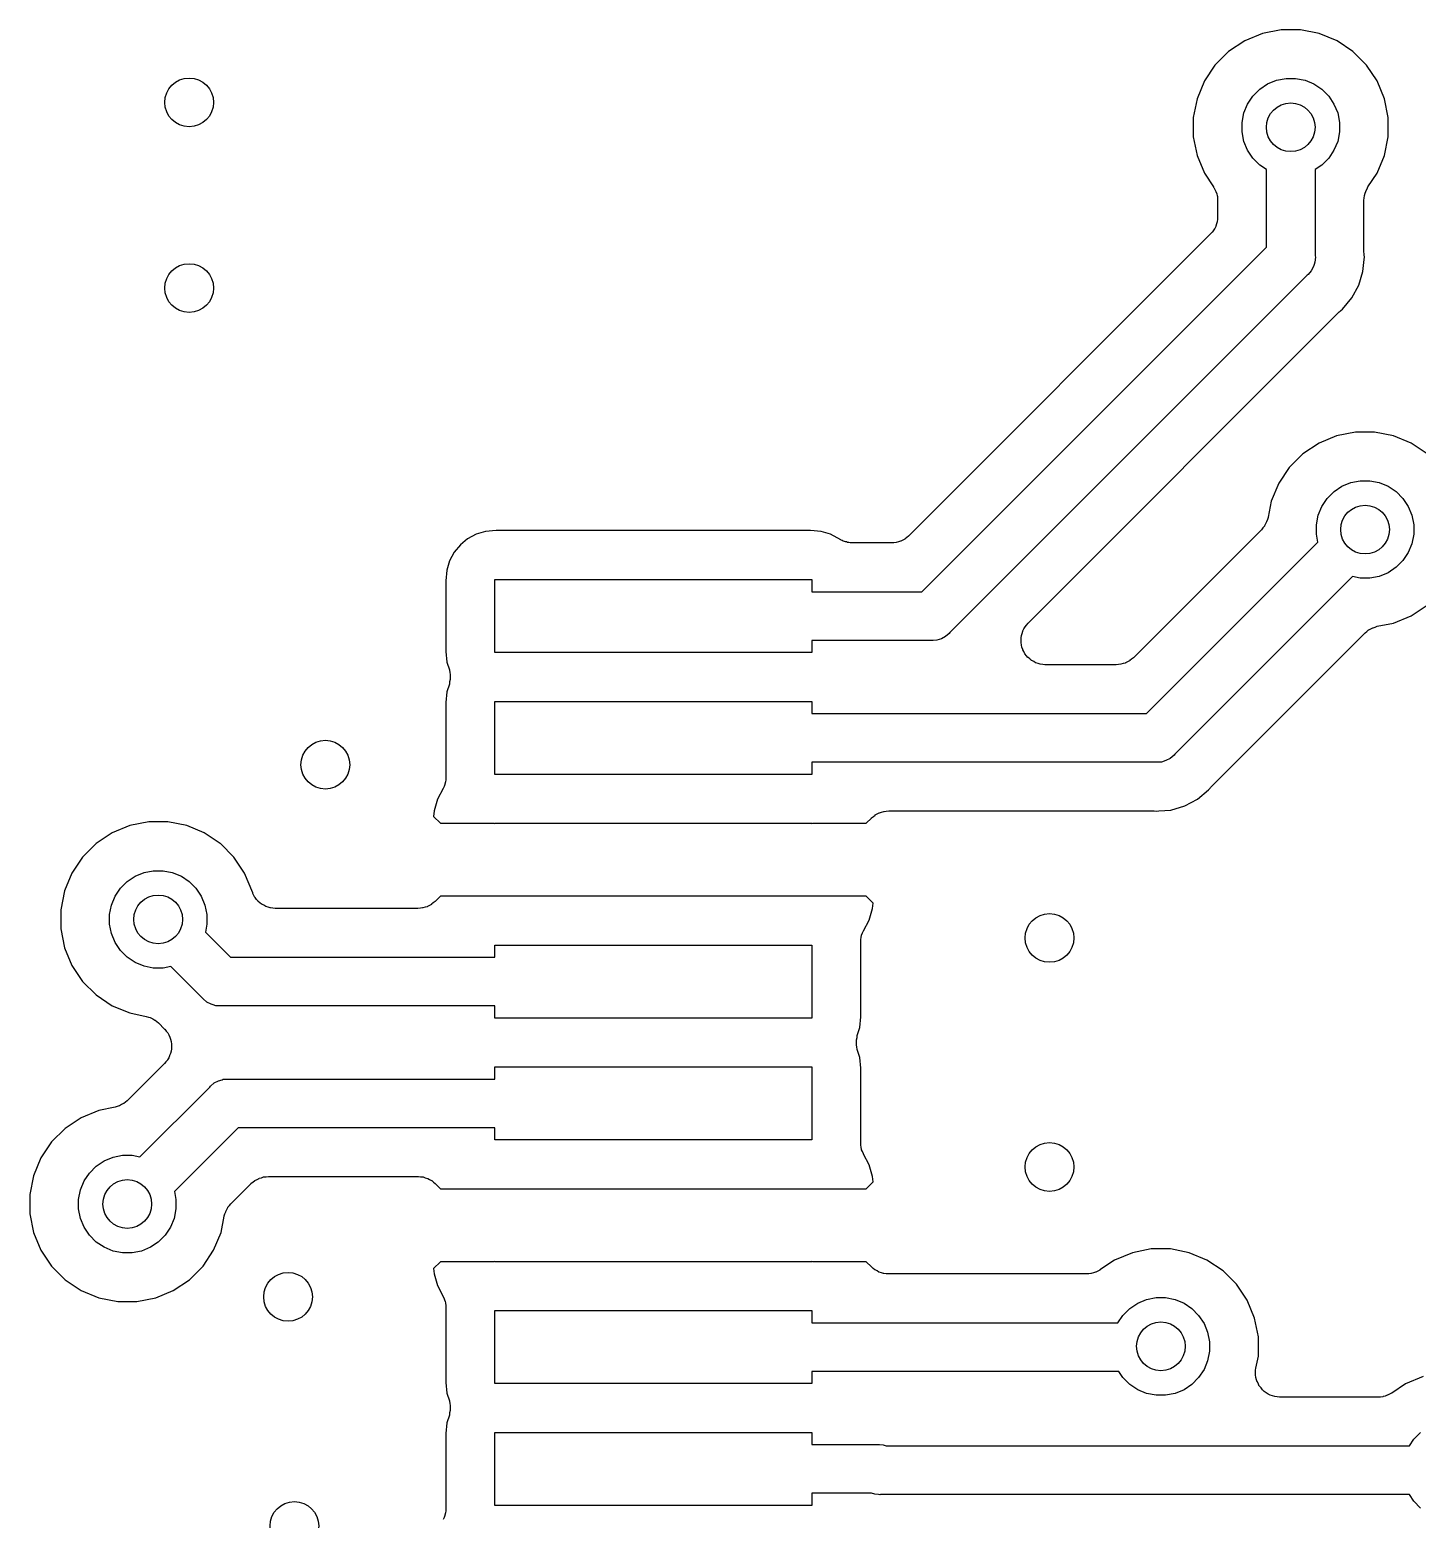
# Model space of a CAD drawing. Extents: x 49 to 143, y -158 to -38.
# Drawn here: x 131.43 to 137.12, y -123.04 to -116.92 of the extents above; entities that cross this region are included whole.
import ezdxf

# ---------------------------------------------------------------- set-up
doc = ezdxf.new("R2010")
doc.units = 0
doc.layers.add('BLACK', color=7, linetype='CONTINUOUS')

msp = doc.modelspace()

# ---------------------------------------------------------------- linework, layer by layer
at = {"layer": 'BLACK', "linetype": 'CONTINUOUS'}
for p, q in [((136.562, -116.923), (136.485, -116.938)), ((136.641, -116.923), (136.562, -116.923)), ((136.718, -116.938), (136.641, -116.923)), ((136.412, -116.968), (136.346, -117.012)), ((136.485, -116.938), (136.412, -116.968)), ((136.791, -116.968), (136.718, -116.938)), ((136.856, -117.012), (136.791, -116.968)), ((136.346, -117.012), (136.29, -117.068)), ((136.912, -117.068), (136.856, -117.012)), ((136.29, -117.068), (136.247, -117.133)), ((136.956, -117.133), (136.912, -117.068)), ((136.247, -117.133), (136.217, -117.206)), ((136.446, -117.195), (136.474, -117.167)), ((136.474, -117.167), (136.506, -117.145)), ((136.506, -117.145), (136.543, -117.13)), ((136.543, -117.13), (136.582, -117.123)), ((136.582, -117.123), (136.621, -117.123)), ((136.621, -117.123), (136.66, -117.13)), ((136.66, -117.13), (136.696, -117.145)), ((136.696, -117.145), (136.729, -117.167)), ((136.729, -117.167), (136.757, -117.195)), ((136.986, -117.206), (136.956, -117.133)), ((136.217, -117.206), (136.201, -117.283)), ((136.409, -117.264), (136.424, -117.228)), ((136.424, -117.228), (136.446, -117.195)), ((136.757, -117.195), (136.778, -117.228)), ((136.778, -117.228), (136.794, -117.264)), ((137.001, -117.283), (136.986, -117.206)), ((136.201, -117.283), (136.201, -117.362)), ((136.401, -117.303), (136.409, -117.264)), ((136.794, -117.264), (136.801, -117.303)), ((137.001, -117.362), (137.001, -117.283)), ((136.401, -117.342), (136.401, -117.303)), ((136.409, -117.381), (136.401, -117.342)), ((136.801, -117.342), (136.794, -117.381)), ((136.801, -117.303), (136.801, -117.342)), ((136.201, -117.362), (136.217, -117.439)), ((136.424, -117.417), (136.409, -117.381)), ((136.446, -117.45), (136.424, -117.417)), ((136.778, -117.417), (136.757, -117.45)), ((136.794, -117.381), (136.778, -117.417)), ((136.986, -117.439), (137.001, -117.362)), ((136.217, -117.439), (136.247, -117.512)), ((136.474, -117.478), (136.446, -117.45)), ((136.501, -117.496), (136.474, -117.478)), ((136.729, -117.478), (136.701, -117.496)), ((136.757, -117.45), (136.729, -117.478)), ((136.956, -117.512), (136.986, -117.439)), ((136.247, -117.512), (136.284, -117.568)), ((136.501, -117.815), (136.501, -117.496)), ((136.701, -117.496), (136.701, -117.851)), ((136.918, -117.568), (136.956, -117.512)), ((136.284, -117.568), (136.284, -117.569)), ((136.284, -117.569), (136.284, -117.569)), ((136.284, -117.569), (136.284, -117.569)), ((136.284, -117.569), (136.285, -117.57)), ((136.285, -117.57), (136.289, -117.578)), ((136.289, -117.578), (136.294, -117.586)), ((136.294, -117.586), (136.294, -117.586)), ((136.294, -117.586), (136.294, -117.587)), ((136.294, -117.587), (136.297, -117.596)), ((136.297, -117.596), (136.299, -117.605)), ((136.902, -117.613), (136.903, -117.604)), ((136.903, -117.603), (136.906, -117.594)), ((136.903, -117.604), (136.903, -117.603)), ((136.903, -117.604), (136.903, -117.604)), ((136.906, -117.594), (136.909, -117.586)), ((136.909, -117.585), (136.914, -117.576)), ((136.909, -117.586), (136.909, -117.585)), ((136.909, -117.585), (136.909, -117.585)), ((136.914, -117.576), (136.918, -117.568)), ((136.299, -117.605), (136.299, -117.605)), ((136.299, -117.605), (136.3, -117.606)), ((136.3, -117.606), (136.3, -117.615)), ((136.3, -117.615), (136.301, -117.624)), ((136.301, -117.624), (136.301, -117.69)), ((136.901, -117.623), (136.902, -117.613)), ((136.901, -117.624), (136.901, -117.623)), ((136.901, -117.836), (136.901, -117.624)), ((136.901, -117.624), (136.901, -117.624)), ((136.901, -117.624), (136.901, -117.624)), ((136.901, -117.624), (136.901, -117.624)), ((136.296, -117.72), (136.294, -117.729)), ((136.299, -117.711), (136.296, -117.72)), ((136.3, -117.701), (136.299, -117.71)), ((136.299, -117.71), (136.299, -117.711)), ((136.299, -117.711), (136.299, -117.711)), ((136.301, -117.692), (136.3, -117.701)), ((136.301, -117.69), (136.301, -117.691)), ((136.301, -117.691), (136.301, -117.691)), ((136.301, -117.691), (136.301, -117.691)), ((136.301, -117.691), (136.301, -117.692)), ((136.272, -117.761), (135.033, -119)), ((136.278, -117.754), (136.272, -117.761)), ((136.284, -117.747), (136.278, -117.754)), ((136.289, -117.738), (136.284, -117.746)), ((136.284, -117.746), (136.284, -117.746)), ((136.284, -117.746), (136.284, -117.747)), ((136.293, -117.73), (136.289, -117.738)), ((136.294, -117.729), (136.293, -117.729)), ((136.293, -117.729), (136.293, -117.73)), ((135.087, -119.229), (136.501, -117.815)), ((136.902, -117.841), (136.901, -117.836)), ((136.902, -117.845), (136.902, -117.841)), ((136.902, -117.846), (136.902, -117.845)), ((136.903, -117.856), (136.902, -117.846)), ((136.694, -117.894), (136.685, -117.912)), ((136.697, -117.886), (136.694, -117.894)), ((136.7, -117.876), (136.697, -117.886)), ((136.702, -117.856), (136.7, -117.876)), ((136.701, -117.851), (136.702, -117.856)), ((136.897, -117.915), (136.902, -117.866)), ((136.902, -117.866), (136.903, -117.856)), ((136.902, -117.866), (136.902, -117.866)), ((136.668, -117.93), (135.202, -119.396)), ((136.672, -117.927), (136.668, -117.93)), ((136.685, -117.912), (136.672, -117.927)), ((136.852, -118.023), (136.88, -117.971)), ((136.88, -117.971), (136.897, -117.915)), ((136.814, -118.069), (136.852, -118.023)), ((135.523, -119.358), (136.799, -118.082)), ((136.799, -118.082), (136.8, -118.081)), ((136.8, -118.081), (136.804, -118.078)), ((136.804, -118.078), (136.807, -118.075)), ((136.807, -118.075), (136.814, -118.069)), ((136.867, -118.574), (136.789, -118.589)), ((136.945, -118.574), (136.867, -118.574)), ((137.023, -118.589), (136.945, -118.574)), ((136.717, -118.619), (136.651, -118.663)), ((136.789, -118.589), (136.717, -118.619)), ((137.095, -118.619), (137.023, -118.589)), ((137.161, -118.663), (137.095, -118.619)), ((136.651, -118.663), (136.595, -118.719)), ((136.595, -118.719), (136.552, -118.784)), ((136.552, -118.784), (136.521, -118.857)), ((136.751, -118.846), (136.779, -118.818)), ((136.779, -118.818), (136.811, -118.796)), ((136.811, -118.796), (136.848, -118.781)), ((136.848, -118.781), (136.886, -118.774)), ((136.886, -118.774), (136.926, -118.774)), ((136.926, -118.774), (136.964, -118.781)), ((136.964, -118.781), (137.001, -118.796)), ((137.001, -118.796), (137.033, -118.818)), ((137.033, -118.818), (137.061, -118.846)), ((136.521, -118.857), (136.508, -118.923)), ((136.714, -118.915), (136.729, -118.879)), ((136.729, -118.879), (136.751, -118.846)), ((137.061, -118.846), (137.083, -118.879)), ((137.083, -118.879), (137.098, -118.915)), ((136.502, -118.943), (136.498, -118.951)), ((136.505, -118.933), (136.502, -118.942)), ((136.502, -118.942), (136.502, -118.943)), ((136.502, -118.943), (136.502, -118.943)), ((136.508, -118.925), (136.505, -118.933)), ((136.508, -118.923), (136.508, -118.924)), ((136.508, -118.924), (136.508, -118.924)), ((136.508, -118.924), (136.508, -118.924)), ((136.508, -118.924), (136.508, -118.925)), ((136.706, -118.954), (136.714, -118.915)), ((137.098, -118.915), (137.106, -118.954)), ((133.258, -118.993), (133.223, -119.012)), ((133.296, -118.982), (133.258, -118.993)), ((133.34, -118.978), (133.296, -118.982)), ((134.63, -118.978), (133.34, -118.978)), ((134.674, -118.982), (134.63, -118.978)), ((134.712, -118.993), (134.674, -118.982)), ((134.754, -119.016), (134.712, -118.993)), ((135.025, -119.006), (135.018, -119.012)), ((135.032, -119.001), (135.025, -119.006)), ((135.033, -119), (135.032, -119.001)), ((135.033, -119), (135.033, -119)), ((135.033, -119), (135.033, -119)), ((135.033, -119), (135.033, -119)), ((136.481, -118.975), (135.956, -119.5)), ((136.487, -118.967), (136.481, -118.975)), ((136.493, -118.96), (136.487, -118.967)), ((136.498, -118.951), (136.493, -118.959)), ((136.493, -118.959), (136.493, -118.96)), ((136.493, -118.96), (136.493, -118.96)), ((136.706, -118.993), (136.706, -118.954)), ((136.712, -119.026), (136.706, -118.993)), ((137.106, -118.993), (137.098, -119.032)), ((137.106, -118.954), (137.106, -118.993)), ((133.168, -119.067), (133.149, -119.102)), ((133.193, -119.037), (133.168, -119.067)), ((133.223, -119.012), (133.193, -119.037)), ((134.756, -119.017), (134.754, -119.016)), ((134.76, -119.019), (134.756, -119.017)), ((134.764, -119.021), (134.76, -119.019)), ((134.769, -119.023), (134.764, -119.021)), ((134.774, -119.025), (134.769, -119.023)), ((134.778, -119.025), (134.774, -119.025)), ((134.782, -119.027), (134.778, -119.025)), ((134.788, -119.027), (134.782, -119.027)), ((134.793, -119.028), (134.788, -119.027)), ((134.798, -119.029), (134.793, -119.028)), ((134.802, -119.029), (134.798, -119.029)), ((134.803, -119.029), (134.802, -119.029)), ((134.963, -119.029), (134.803, -119.029)), ((134.972, -119.028), (134.963, -119.029)), ((134.981, -119.027), (134.972, -119.028)), ((134.982, -119.027), (134.981, -119.027)), ((134.981, -119.027), (134.981, -119.027)), ((134.991, -119.024), (134.982, -119.027)), ((135, -119.022), (134.991, -119.024)), ((135.001, -119.021), (135, -119.022)), ((135, -119.022), (135, -119.022)), ((135.009, -119.017), (135.001, -119.021)), ((135.017, -119.013), (135.009, -119.017)), ((135.018, -119.012), (135.017, -119.013)), ((135.017, -119.013), (135.017, -119.013)), ((136.009, -119.729), (136.712, -119.026)), ((137.083, -119.068), (137.061, -119.101)), ((137.098, -119.032), (137.083, -119.068)), ((133.149, -119.102), (133.138, -119.14)), ((137.033, -119.129), (137.001, -119.151)), ((137.061, -119.101), (137.033, -119.129)), ((133.138, -119.14), (133.134, -119.184)), ((133.134, -119.184), (133.134, -119.474)), ((133.335, -119.479), (133.335, -119.179)), ((133.335, -119.179), (134.635, -119.179)), ((134.635, -119.179), (134.635, -119.229)), ((136.854, -119.167), (136.125, -119.896)), ((136.886, -119.174), (136.854, -119.167)), ((136.926, -119.174), (136.886, -119.174)), ((136.964, -119.166), (136.926, -119.174)), ((137.001, -119.151), (136.964, -119.166)), ((134.635, -119.229), (135.087, -119.229)), ((137.095, -119.328), (137.161, -119.284)), ((135.506, -119.382), (135.511, -119.373)), ((135.511, -119.373), (135.517, -119.366)), ((135.511, -119.373), (135.511, -119.373)), ((135.511, -119.373), (135.511, -119.373)), ((135.517, -119.366), (135.523, -119.358)), ((136.929, -119.381), (136.938, -119.377)), ((136.938, -119.377), (136.938, -119.377)), ((136.938, -119.377), (136.939, -119.377)), ((136.939, -119.377), (136.947, -119.374)), ((136.947, -119.374), (136.956, -119.371)), ((136.956, -119.371), (137.023, -119.358)), ((137.023, -119.358), (137.095, -119.328)), ((135.123, -119.429), (134.635, -119.429)), ((134.635, -119.429), (134.635, -119.479)), ((135.128, -119.429), (135.123, -119.429)), ((135.133, -119.429), (135.128, -119.429)), ((135.148, -119.428), (135.133, -119.429)), ((135.133, -119.429), (135.133, -119.429)), ((135.167, -119.422), (135.148, -119.428)), ((135.184, -119.413), (135.167, -119.422)), ((135.199, -119.4), (135.184, -119.413)), ((135.202, -119.396), (135.199, -119.4)), ((135.494, -119.428), (135.495, -119.419)), ((135.494, -119.429), (135.494, -119.428)), ((135.494, -119.428), (135.494, -119.428)), ((135.495, -119.438), (135.494, -119.429)), ((135.495, -119.419), (135.496, -119.409)), ((135.496, -119.448), (135.495, -119.438)), ((135.496, -119.409), (135.499, -119.4)), ((135.496, -119.409), (135.496, -119.409)), ((135.496, -119.409), (135.496, -119.409)), ((135.499, -119.4), (135.502, -119.391)), ((135.502, -119.39), (135.506, -119.382)), ((135.502, -119.391), (135.502, -119.39)), ((135.502, -119.39), (135.502, -119.39)), ((136.277, -120.027), (136.905, -119.399)), ((136.905, -119.399), (136.906, -119.398)), ((136.905, -119.399), (136.905, -119.399)), ((136.905, -119.399), (136.905, -119.399)), ((136.905, -119.399), (136.905, -119.399)), ((136.906, -119.398), (136.913, -119.392)), ((136.913, -119.392), (136.92, -119.386)), ((136.92, -119.386), (136.921, -119.386)), ((136.921, -119.386), (136.929, -119.381)), ((136.921, -119.386), (136.921, -119.386)), ((133.134, -119.474), (133.138, -119.518)), ((134.635, -119.479), (133.335, -119.479)), ((135.498, -119.457), (135.496, -119.448)), ((135.496, -119.448), (135.496, -119.448)), ((135.496, -119.448), (135.496, -119.448)), ((135.501, -119.466), (135.498, -119.457)), ((135.501, -119.467), (135.501, -119.466)), ((135.506, -119.475), (135.501, -119.467)), ((135.501, -119.467), (135.501, -119.467)), ((135.51, -119.484), (135.506, -119.475)), ((135.517, -119.492), (135.51, -119.484)), ((135.51, -119.484), (135.51, -119.484)), ((135.51, -119.484), (135.51, -119.484)), ((135.522, -119.499), (135.517, -119.492)), ((135.523, -119.499), (135.522, -119.499)), ((135.53, -119.505), (135.523, -119.499)), ((135.523, -119.499), (135.523, -119.499)), ((133.138, -119.518), (133.148, -119.55)), ((133.148, -119.55), (133.148, -119.55)), ((133.148, -119.55), (133.148, -119.55)), ((133.148, -119.55), (133.148, -119.55)), ((133.148, -119.55), (133.148, -119.551)), ((133.148, -119.551), (133.15, -119.56)), ((133.15, -119.56), (133.151, -119.569)), ((135.537, -119.512), (135.53, -119.505)), ((135.538, -119.512), (135.537, -119.512)), ((135.546, -119.516), (135.538, -119.512)), ((135.538, -119.512), (135.538, -119.512)), ((135.554, -119.521), (135.546, -119.516)), ((135.555, -119.521), (135.554, -119.521)), ((135.564, -119.524), (135.555, -119.521)), ((135.555, -119.521), (135.555, -119.521)), ((135.573, -119.527), (135.564, -119.524)), ((135.583, -119.528), (135.573, -119.527)), ((135.573, -119.527), (135.573, -119.527)), ((135.573, -119.527), (135.573, -119.527)), ((135.592, -119.529), (135.583, -119.528)), ((135.593, -119.529), (135.592, -119.529)), ((135.594, -119.529), (135.593, -119.529)), ((135.593, -119.529), (135.593, -119.529)), ((135.593, -119.529), (135.593, -119.529)), ((135.885, -119.529), (135.594, -119.529)), ((135.894, -119.528), (135.885, -119.529)), ((135.903, -119.527), (135.894, -119.528)), ((135.904, -119.527), (135.903, -119.527)), ((135.913, -119.524), (135.904, -119.527)), ((135.904, -119.527), (135.904, -119.527)), ((135.922, -119.522), (135.913, -119.524)), ((135.923, -119.522), (135.922, -119.522)), ((135.931, -119.517), (135.923, -119.521)), ((135.923, -119.521), (135.923, -119.522)), ((135.939, -119.513), (135.931, -119.517)), ((135.94, -119.513), (135.939, -119.513)), ((135.947, -119.506), (135.94, -119.512)), ((135.94, -119.512), (135.94, -119.513)), ((135.955, -119.501), (135.947, -119.506)), ((135.956, -119.5), (135.955, -119.5)), ((135.955, -119.5), (135.955, -119.5)), ((135.955, -119.5), (135.955, -119.5)), ((135.955, -119.5), (135.955, -119.501)), ((133.148, -119.608), (133.138, -119.64)), ((133.149, -119.599), (133.148, -119.608)), ((133.151, -119.59), (133.149, -119.599)), ((133.151, -119.569), (133.151, -119.57)), ((133.151, -119.57), (133.151, -119.571)), ((133.151, -119.571), (133.151, -119.58)), ((133.151, -119.58), (133.151, -119.589)), ((133.151, -119.589), (133.151, -119.589)), ((133.151, -119.589), (133.151, -119.59)), ((133.138, -119.64), (133.134, -119.684)), ((133.335, -119.979), (133.335, -119.679)), ((133.335, -119.679), (134.635, -119.679)), ((134.635, -119.679), (134.635, -119.729)), ((133.134, -119.684), (133.134, -119.974)), ((134.635, -119.729), (136.009, -119.729)), ((136.089, -119.922), (136.07, -119.928)), ((136.106, -119.913), (136.089, -119.922)), ((136.122, -119.9), (136.106, -119.913)), ((136.125, -119.896), (136.122, -119.9)), ((133.134, -119.974), (133.134, -119.98)), ((133.134, -119.98), (133.134, -119.98)), ((133.134, -119.98), (133.134, -119.98)), ((133.134, -119.98), (133.134, -119.98)), ((133.134, -119.98), (133.134, -119.982)), ((133.134, -119.982), (133.134, -119.991)), ((134.635, -119.979), (133.335, -119.979)), ((136.046, -119.929), (134.635, -119.929)), ((134.635, -119.929), (134.635, -119.979)), ((136.051, -119.929), (136.046, -119.929)), ((136.055, -119.929), (136.051, -119.929)), ((136.056, -119.929), (136.055, -119.929)), ((136.07, -119.928), (136.056, -119.929)), ((133.123, -120.037), (133.099, -120.081)), ((133.126, -120.029), (133.123, -120.037)), ((133.13, -120.02), (133.126, -120.029)), ((133.132, -120.01), (133.13, -120.019)), ((133.13, -120.019), (133.13, -120.02)), ((133.13, -120.02), (133.13, -120.02)), ((133.134, -120.001), (133.132, -120.01)), ((133.134, -119.991), (133.134, -120)), ((133.134, -120), (133.134, -120.001)), ((133.134, -120.001), (133.134, -120.001)), ((136.218, -120.08), (136.264, -120.042)), ((136.264, -120.042), (136.27, -120.035)), ((136.27, -120.035), (136.271, -120.033)), ((136.271, -120.033), (136.274, -120.03)), ((136.274, -120.03), (136.277, -120.027)), ((133.099, -120.081), (133.085, -120.129)), ((136.109, -120.125), (136.166, -120.108)), ((136.166, -120.108), (136.218, -120.08)), ((133.085, -120.129), (133.083, -120.151)), ((133.083, -120.151), (133.111, -120.179)), ((134.859, -120.179), (134.88, -120.158)), ((134.88, -120.158), (134.881, -120.157)), ((134.88, -120.158), (134.88, -120.158)), ((134.88, -120.158), (134.88, -120.158)), ((134.88, -120.158), (134.88, -120.158)), ((134.881, -120.157), (134.888, -120.152)), ((134.888, -120.152), (134.895, -120.146)), ((134.895, -120.146), (134.896, -120.145)), ((134.896, -120.145), (134.904, -120.141)), ((134.896, -120.145), (134.896, -120.145)), ((134.904, -120.141), (134.912, -120.137)), ((134.912, -120.137), (134.913, -120.136)), ((134.913, -120.136), (134.922, -120.134)), ((134.913, -120.136), (134.913, -120.136)), ((134.922, -120.134), (134.931, -120.131)), ((134.931, -120.131), (134.932, -120.131)), ((134.932, -120.131), (134.941, -120.13)), ((134.932, -120.131), (134.932, -120.131)), ((134.941, -120.13), (134.951, -120.129)), ((134.951, -120.129), (136.031, -120.129)), ((136.031, -120.129), (136.032, -120.129)), ((136.032, -120.129), (136.037, -120.129)), ((136.037, -120.129), (136.041, -120.129)), ((136.041, -120.129), (136.051, -120.13)), ((136.051, -120.13), (136.06, -120.129)), ((136.06, -120.129), (136.109, -120.125)), ((136.06, -120.129), (136.06, -120.129)), ((131.764, -120.219), (131.698, -120.263)), ((131.836, -120.189), (131.764, -120.219)), ((131.914, -120.174), (131.836, -120.189)), ((131.992, -120.174), (131.914, -120.174)), ((132.07, -120.189), (131.992, -120.174)), ((132.142, -120.219), (132.07, -120.189)), ((132.207, -120.262), (132.142, -120.219)), ((133.111, -120.179), (133.32, -120.179)), ((133.32, -120.179), (133.322, -120.179)), ((133.322, -120.179), (133.326, -120.179)), ((133.326, -120.179), (133.33, -120.179)), ((133.33, -120.179), (133.335, -120.18)), ((133.335, -120.18), (133.335, -120.179)), ((133.335, -120.179), (134.635, -120.179)), ((134.635, -120.179), (134.635, -120.18)), ((134.635, -120.18), (134.64, -120.179)), ((134.64, -120.179), (134.641, -120.179)), ((134.641, -120.179), (134.646, -120.179)), ((134.646, -120.179), (134.65, -120.179)), ((134.65, -120.179), (134.859, -120.179)), ((131.698, -120.263), (131.642, -120.319)), ((132.208, -120.263), (132.207, -120.262)), ((132.264, -120.319), (132.208, -120.263)), ((131.642, -120.319), (131.599, -120.384)), ((132.307, -120.384), (132.264, -120.319)), ((131.599, -120.384), (131.568, -120.457)), ((131.826, -120.418), (131.858, -120.397)), ((131.858, -120.397), (131.895, -120.381)), ((131.895, -120.381), (131.933, -120.374)), ((131.933, -120.374), (131.973, -120.374)), ((131.973, -120.374), (132.011, -120.381)), ((132.011, -120.381), (132.048, -120.397)), ((132.048, -120.397), (132.08, -120.418)), ((132.341, -120.465), (132.307, -120.384)), ((131.568, -120.457), (131.553, -120.534)), ((131.776, -120.479), (131.798, -120.446)), ((131.798, -120.446), (131.826, -120.418)), ((132.08, -120.418), (132.108, -120.446)), ((132.108, -120.446), (132.13, -120.479)), ((132.341, -120.466), (132.341, -120.465)), ((132.341, -120.467), (132.341, -120.466)), ((132.342, -120.467), (132.341, -120.467)), ((132.346, -120.476), (132.342, -120.467)), ((132.35, -120.484), (132.346, -120.476)), ((131.553, -120.534), (131.553, -120.613)), ((131.753, -120.554), (131.761, -120.515)), ((131.761, -120.515), (131.776, -120.479)), ((132.13, -120.479), (132.145, -120.515)), ((132.145, -120.515), (132.153, -120.554)), ((132.351, -120.484), (132.35, -120.484)), ((132.357, -120.492), (132.351, -120.484)), ((132.351, -120.484), (132.351, -120.484)), ((132.363, -120.499), (132.357, -120.492)), ((132.363, -120.5), (132.363, -120.499)), ((132.363, -120.499), (132.363, -120.499)), ((132.37, -120.506), (132.363, -120.5)), ((132.377, -120.512), (132.37, -120.506)), ((132.378, -120.512), (132.377, -120.512)), ((132.386, -120.516), (132.378, -120.512)), ((132.378, -120.512), (132.378, -120.512)), ((132.395, -120.521), (132.386, -120.516)), ((132.404, -120.524), (132.395, -120.521)), ((132.395, -120.521), (132.395, -120.521)), ((132.395, -120.521), (132.395, -120.521)), ((132.413, -120.527), (132.404, -120.524)), ((132.414, -120.527), (132.413, -120.527)), ((132.423, -120.528), (132.414, -120.527)), ((132.414, -120.527), (132.414, -120.527)), ((132.433, -120.529), (132.423, -120.528)), ((132.434, -120.529), (132.433, -120.529)), ((132.433, -120.529), (132.433, -120.529)), ((132.433, -120.529), (132.433, -120.529)), ((132.433, -120.529), (132.433, -120.529)), ((133.019, -120.529), (132.434, -120.529)), ((133.029, -120.528), (133.019, -120.529)), ((133.038, -120.527), (133.029, -120.528)), ((133.039, -120.527), (133.038, -120.527)), ((133.038, -120.527), (133.038, -120.527)), ((133.048, -120.524), (133.039, -120.527)), ((133.057, -120.522), (133.048, -120.524)), ((133.058, -120.521), (133.057, -120.522)), ((133.057, -120.522), (133.057, -120.522)), ((133.066, -120.517), (133.058, -120.521)), ((133.074, -120.513), (133.066, -120.517)), ((133.075, -120.512), (133.074, -120.513)), ((133.074, -120.513), (133.074, -120.513)), ((133.082, -120.506), (133.075, -120.512)), ((133.089, -120.501), (133.082, -120.506)), ((133.09, -120.5), (133.089, -120.501)), ((133.111, -120.479), (133.09, -120.5)), ((133.09, -120.5), (133.09, -120.5)), ((133.09, -120.5), (133.09, -120.5)), ((133.09, -120.5), (133.09, -120.5)), ((133.32, -120.479), (133.111, -120.479)), ((133.324, -120.479), (133.32, -120.479)), ((133.329, -120.479), (133.324, -120.479)), ((133.33, -120.479), (133.329, -120.479)), ((133.335, -120.478), (133.33, -120.479)), ((133.335, -120.479), (133.335, -120.478)), ((134.635, -120.479), (133.335, -120.479)), ((134.64, -120.479), (134.635, -120.478)), ((134.635, -120.478), (134.635, -120.479)), ((134.644, -120.479), (134.64, -120.479)), ((134.648, -120.479), (134.644, -120.479)), ((134.65, -120.479), (134.648, -120.479)), ((134.859, -120.479), (134.65, -120.479)), ((134.887, -120.507), (134.859, -120.479)), ((134.871, -120.577), (134.885, -120.529)), ((134.885, -120.529), (134.887, -120.507)), ((131.753, -120.593), (131.753, -120.554)), ((131.761, -120.632), (131.753, -120.593)), ((132.153, -120.593), (132.147, -120.626)), ((132.153, -120.554), (132.153, -120.593)), ((134.847, -120.621), (134.871, -120.577)), ((131.553, -120.613), (131.568, -120.69)), ((131.776, -120.669), (131.761, -120.632)), ((132.147, -120.626), (132.25, -120.729)), ((134.836, -120.657), (134.838, -120.648)), ((134.836, -120.658), (134.836, -120.657)), ((134.836, -120.657), (134.836, -120.657)), ((134.836, -120.667), (134.836, -120.658)), ((134.838, -120.648), (134.84, -120.639)), ((134.84, -120.638), (134.844, -120.629)), ((134.84, -120.639), (134.84, -120.638)), ((134.84, -120.638), (134.84, -120.638)), ((134.844, -120.629), (134.847, -120.621)), ((131.568, -120.69), (131.599, -120.763)), ((131.798, -120.701), (131.776, -120.669)), ((131.826, -120.729), (131.798, -120.701)), ((133.335, -120.729), (133.335, -120.679)), ((133.335, -120.679), (134.635, -120.679)), ((134.635, -120.679), (134.635, -120.979)), ((134.836, -120.676), (134.836, -120.667)), ((134.836, -120.678), (134.836, -120.676)), ((134.836, -120.684), (134.836, -120.678)), ((134.836, -120.678), (134.836, -120.678)), ((134.836, -120.678), (134.836, -120.678)), ((134.836, -120.678), (134.836, -120.678)), ((134.836, -120.974), (134.836, -120.684)), ((131.599, -120.763), (131.642, -120.829)), ((131.858, -120.751), (131.826, -120.729)), ((131.895, -120.766), (131.858, -120.751)), ((131.933, -120.774), (131.895, -120.766)), ((131.973, -120.774), (131.933, -120.774)), ((132.005, -120.767), (131.973, -120.774)), ((132.134, -120.896), (132.005, -120.767)), ((132.25, -120.729), (133.335, -120.729)), ((131.642, -120.829), (131.698, -120.884)), ((131.698, -120.884), (131.764, -120.928)), ((132.137, -120.9), (132.134, -120.896)), ((132.152, -120.913), (132.137, -120.9)), ((131.764, -120.928), (131.836, -120.958)), ((131.836, -120.958), (131.903, -120.972)), ((132.17, -120.922), (132.152, -120.913)), ((132.178, -120.924), (132.17, -120.922)), ((132.189, -120.928), (132.178, -120.924)), ((132.192, -120.928), (132.189, -120.928)), ((132.203, -120.929), (132.192, -120.928)), ((132.208, -120.929), (132.203, -120.929)), ((132.203, -120.929), (132.203, -120.929)), ((132.213, -120.929), (132.208, -120.929)), ((133.335, -120.929), (132.213, -120.929)), ((133.335, -120.979), (133.335, -120.929)), ((131.903, -120.972), (131.903, -120.972)), ((131.903, -120.972), (131.903, -120.972)), ((131.903, -120.972), (131.903, -120.972)), ((131.903, -120.972), (131.904, -120.972)), ((131.904, -120.972), (131.913, -120.975)), ((131.913, -120.975), (131.922, -120.977)), ((131.922, -120.977), (131.922, -120.978)), ((131.922, -120.978), (131.923, -120.978)), ((131.923, -120.978), (131.931, -120.982)), ((131.931, -120.982), (131.939, -120.987)), ((131.939, -120.987), (131.939, -120.987)), ((131.939, -120.987), (131.94, -120.987)), ((131.94, -120.987), (131.947, -120.993)), ((131.947, -120.993), (131.954, -120.999)), ((131.954, -120.999), (131.979, -121.024)), ((131.979, -121.024), (131.979, -121.024)), ((131.979, -121.024), (131.979, -121.024)), ((131.979, -121.024), (131.979, -121.024)), ((131.979, -121.024), (131.98, -121.025)), ((131.98, -121.025), (131.986, -121.032)), ((134.635, -120.979), (133.335, -120.979)), ((134.822, -121.05), (134.832, -121.018)), ((134.832, -121.018), (134.836, -120.974)), ((131.986, -121.032), (131.992, -121.039)), ((131.992, -121.039), (131.992, -121.04)), ((131.992, -121.04), (131.992, -121.04)), ((131.992, -121.04), (131.996, -121.048)), ((131.996, -121.048), (132.001, -121.057)), ((132.001, -121.057), (132.001, -121.057)), ((132.001, -121.057), (132.001, -121.057)), ((132.001, -121.057), (132.003, -121.066)), ((132.003, -121.066), (132.006, -121.075)), ((132.006, -121.075), (132.006, -121.076)), ((132.006, -121.076), (132.006, -121.076)), ((132.006, -121.076), (132.007, -121.085)), ((132.007, -121.085), (132.008, -121.095)), ((134.819, -121.068), (134.821, -121.059)), ((134.819, -121.069), (134.819, -121.068)), ((134.819, -121.078), (134.819, -121.069)), ((134.819, -121.069), (134.819, -121.069)), ((134.819, -121.087), (134.819, -121.078)), ((134.819, -121.088), (134.819, -121.087)), ((134.819, -121.089), (134.819, -121.088)), ((134.821, -121.059), (134.822, -121.05)), ((131.996, -121.142), (131.991, -121.15)), ((132, -121.134), (131.996, -121.142)), ((132.003, -121.124), (132, -121.133)), ((132, -121.133), (132, -121.133)), ((132, -121.133), (132, -121.134)), ((132.006, -121.115), (132.003, -121.124)), ((132.007, -121.105), (132.006, -121.114)), ((132.006, -121.114), (132.006, -121.115)), ((132.006, -121.115), (132.006, -121.115)), ((132.008, -121.096), (132.007, -121.105)), ((132.008, -121.095), (132.008, -121.095)), ((132.008, -121.095), (132.008, -121.096)), ((134.82, -121.098), (134.819, -121.089)), ((134.822, -121.107), (134.82, -121.098)), ((134.822, -121.108), (134.822, -121.107)), ((134.832, -121.14), (134.822, -121.108)), ((134.822, -121.108), (134.822, -121.108)), ((134.822, -121.108), (134.822, -121.108)), ((134.822, -121.108), (134.822, -121.108)), ((134.836, -121.184), (134.832, -121.14)), ((131.979, -121.165), (131.827, -121.317)), ((131.985, -121.158), (131.979, -121.165)), ((131.991, -121.151), (131.985, -121.158)), ((131.991, -121.15), (131.991, -121.15)), ((131.991, -121.15), (131.991, -121.151)), ((133.335, -121.229), (133.335, -121.179)), ((133.335, -121.179), (134.635, -121.179)), ((134.635, -121.179), (134.635, -121.479)), ((134.836, -121.474), (134.836, -121.184)), ((131.878, -121.549), (132.165, -121.262)), ((132.165, -121.262), (132.168, -121.258)), ((132.168, -121.258), (132.183, -121.245)), ((132.183, -121.245), (132.201, -121.236)), ((132.201, -121.236), (132.216, -121.232)), ((132.216, -121.232), (132.22, -121.23)), ((132.22, -121.23), (132.222, -121.23)), ((132.222, -121.23), (132.234, -121.229)), ((132.234, -121.229), (132.234, -121.229)), ((132.234, -121.229), (132.239, -121.229)), ((132.239, -121.229), (132.244, -121.229)), ((132.244, -121.229), (133.335, -121.229)), ((131.811, -121.33), (131.803, -121.334)), ((131.812, -121.33), (131.811, -121.33)), ((131.811, -121.33), (131.811, -121.33)), ((131.819, -121.324), (131.812, -121.33)), ((131.826, -121.318), (131.819, -121.324)), ((131.827, -121.317), (131.826, -121.318)), ((131.827, -121.317), (131.827, -121.317)), ((131.827, -121.317), (131.827, -121.317)), ((131.827, -121.317), (131.827, -121.317)), ((131.637, -121.388), (131.571, -121.432)), ((131.709, -121.358), (131.637, -121.388)), ((131.776, -121.344), (131.709, -121.358)), ((131.785, -121.342), (131.776, -121.344)), ((131.793, -121.339), (131.785, -121.342)), ((131.794, -121.339), (131.793, -121.339)), ((131.803, -121.334), (131.794, -121.339)), ((131.794, -121.339), (131.794, -121.339)), ((131.571, -121.432), (131.515, -121.487)), ((132.281, -121.429), (132.02, -121.69)), ((133.335, -121.429), (132.281, -121.429)), ((133.335, -121.479), (133.335, -121.429)), ((131.515, -121.487), (131.472, -121.553)), ((134.635, -121.479), (133.335, -121.479)), ((134.836, -121.48), (134.836, -121.474)), ((134.836, -121.489), (134.836, -121.48)), ((134.836, -121.499), (134.836, -121.489)), ((134.836, -121.5), (134.836, -121.499)), ((134.836, -121.499), (134.836, -121.499)), ((134.838, -121.509), (134.836, -121.5)), ((134.839, -121.518), (134.838, -121.509)), ((131.472, -121.553), (131.441, -121.626)), ((131.699, -121.587), (131.731, -121.565)), ((131.731, -121.565), (131.768, -121.55)), ((131.768, -121.55), (131.806, -121.542)), ((131.806, -121.542), (131.846, -121.542)), ((131.846, -121.542), (131.878, -121.549)), ((134.84, -121.518), (134.839, -121.518)), ((134.84, -121.519), (134.84, -121.518)), ((134.843, -121.527), (134.84, -121.519)), ((134.847, -121.536), (134.843, -121.527)), ((134.847, -121.537), (134.847, -121.536)), ((134.871, -121.581), (134.847, -121.537)), ((134.847, -121.537), (134.847, -121.537)), ((134.847, -121.537), (134.847, -121.537)), ((134.847, -121.537), (134.847, -121.537)), ((131.441, -121.626), (131.426, -121.703)), ((131.649, -121.647), (131.671, -121.615)), ((131.671, -121.615), (131.699, -121.587)), ((132.359, -121.641), (132.367, -121.637)), ((132.367, -121.637), (132.367, -121.636)), ((132.367, -121.636), (132.368, -121.636)), ((132.368, -121.636), (132.377, -121.634)), ((132.377, -121.634), (132.385, -121.631)), ((132.385, -121.631), (132.386, -121.631)), ((132.386, -121.631), (132.396, -121.63)), ((132.386, -121.631), (132.386, -121.631)), ((132.396, -121.63), (132.405, -121.629)), ((132.405, -121.629), (133.019, -121.629)), ((133.019, -121.629), (133.02, -121.629)), ((133.02, -121.629), (133.02, -121.629)), ((133.02, -121.629), (133.02, -121.629)), ((133.02, -121.629), (133.021, -121.629)), ((133.021, -121.629), (133.03, -121.63)), ((133.03, -121.63), (133.039, -121.631)), ((133.039, -121.631), (133.04, -121.631)), ((133.04, -121.631), (133.04, -121.631)), ((133.04, -121.631), (133.049, -121.634)), ((133.049, -121.634), (133.058, -121.637)), ((133.058, -121.637), (133.058, -121.637)), ((133.058, -121.637), (133.059, -121.637)), ((133.059, -121.637), (133.067, -121.642)), ((134.885, -121.629), (134.871, -121.581)), ((134.887, -121.651), (134.885, -121.629)), ((131.626, -121.723), (131.634, -121.684)), ((131.634, -121.684), (131.649, -121.647)), ((132.02, -121.69), (132.026, -121.723)), ((132.251, -121.741), (132.334, -121.658)), ((132.334, -121.658), (132.335, -121.657)), ((132.334, -121.658), (132.334, -121.658)), ((132.334, -121.658), (132.334, -121.658)), ((132.334, -121.658), (132.334, -121.658)), ((132.335, -121.657), (132.342, -121.652)), ((132.342, -121.652), (132.35, -121.646)), ((132.35, -121.645), (132.359, -121.641)), ((132.35, -121.646), (132.35, -121.645)), ((132.35, -121.645), (132.35, -121.645)), ((133.067, -121.642), (133.075, -121.646)), ((133.075, -121.646), (133.076, -121.646)), ((133.076, -121.646), (133.076, -121.646)), ((133.076, -121.646), (133.083, -121.652)), ((133.083, -121.652), (133.09, -121.658)), ((133.09, -121.658), (133.111, -121.679)), ((133.111, -121.679), (133.32, -121.679)), ((133.32, -121.679), (133.322, -121.679)), ((133.322, -121.679), (133.326, -121.679)), ((133.326, -121.679), (133.33, -121.679)), ((133.33, -121.679), (133.335, -121.68)), ((133.335, -121.68), (133.335, -121.679)), ((133.335, -121.679), (134.635, -121.679)), ((134.635, -121.679), (134.635, -121.68)), ((134.635, -121.68), (134.64, -121.679)), ((134.64, -121.679), (134.641, -121.679)), ((134.641, -121.679), (134.646, -121.679)), ((134.646, -121.679), (134.65, -121.679)), ((134.65, -121.679), (134.859, -121.679)), ((134.859, -121.679), (134.887, -121.651)), ((131.426, -121.703), (131.426, -121.782)), ((131.626, -121.762), (131.626, -121.723)), ((132.026, -121.723), (132.026, -121.762)), ((132.234, -121.764), (132.239, -121.756)), ((132.239, -121.755), (132.245, -121.748)), ((132.239, -121.756), (132.239, -121.755)), ((132.239, -121.756), (132.239, -121.756)), ((132.245, -121.748), (132.251, -121.741)), ((131.426, -121.782), (131.441, -121.859)), ((131.634, -121.801), (131.626, -121.762)), ((131.649, -121.837), (131.634, -121.801)), ((132.018, -121.801), (132.003, -121.837)), ((132.026, -121.762), (132.018, -121.801)), ((132.211, -121.859), (132.224, -121.792)), ((132.224, -121.791), (132.227, -121.782)), ((132.224, -121.792), (132.224, -121.791)), ((132.224, -121.792), (132.224, -121.792)), ((132.224, -121.792), (132.224, -121.792)), ((132.224, -121.792), (132.224, -121.792)), ((132.227, -121.782), (132.23, -121.774)), ((132.23, -121.772), (132.234, -121.764)), ((132.23, -121.773), (132.23, -121.772)), ((132.23, -121.774), (132.23, -121.773)), ((131.441, -121.859), (131.472, -121.932)), ((131.671, -121.87), (131.649, -121.837)), ((131.699, -121.898), (131.671, -121.87)), ((131.981, -121.87), (131.953, -121.898)), ((132.003, -121.837), (131.981, -121.87)), ((132.18, -121.932), (132.211, -121.859)), ((131.472, -121.932), (131.515, -121.997)), ((131.731, -121.919), (131.699, -121.898)), ((131.768, -121.935), (131.731, -121.919)), ((131.806, -121.942), (131.768, -121.935)), ((131.846, -121.942), (131.806, -121.942)), ((131.884, -121.935), (131.846, -121.942)), ((131.921, -121.919), (131.884, -121.935)), ((131.953, -121.898), (131.921, -121.919)), ((132.137, -121.997), (132.18, -121.932)), ((135.951, -121.942), (135.878, -121.972)), ((136.028, -121.926), (135.951, -121.942)), ((136.107, -121.926), (136.028, -121.926)), ((136.184, -121.942), (136.107, -121.926)), ((136.257, -121.972), (136.184, -121.942)), ((131.515, -121.997), (131.571, -122.053)), ((132.081, -122.053), (132.137, -121.997)), ((133.111, -121.979), (133.083, -122.007)), ((133.32, -121.979), (133.111, -121.979)), ((133.324, -121.979), (133.32, -121.979)), ((133.329, -121.979), (133.324, -121.979)), ((133.33, -121.979), (133.329, -121.979)), ((133.335, -121.978), (133.33, -121.979)), ((133.335, -121.979), (133.335, -121.978)), ((134.635, -121.979), (133.335, -121.979)), ((134.64, -121.979), (134.635, -121.978)), ((134.635, -121.978), (134.635, -121.979)), ((134.644, -121.979), (134.64, -121.979)), ((134.648, -121.979), (134.644, -121.979)), ((134.65, -121.979), (134.648, -121.979)), ((134.859, -121.979), (134.65, -121.979)), ((134.88, -122), (134.859, -121.979)), ((134.887, -122.006), (134.88, -122)), ((135.878, -121.972), (135.818, -122.012)), ((136.323, -122.016), (136.257, -121.972)), ((131.571, -122.053), (131.637, -122.097)), ((132.015, -122.097), (132.081, -122.053)), ((133.083, -122.007), (133.085, -122.029)), ((133.085, -122.029), (133.099, -122.077)), ((134.894, -122.012), (134.887, -122.006)), ((134.895, -122.012), (134.894, -122.012)), ((134.894, -122.012), (134.894, -122.012)), ((134.903, -122.016), (134.895, -122.012)), ((134.911, -122.021), (134.903, -122.016)), ((134.912, -122.021), (134.911, -122.021)), ((134.921, -122.024), (134.912, -122.021)), ((134.912, -122.021), (134.912, -122.021)), ((134.93, -122.027), (134.921, -122.024)), ((134.931, -122.027), (134.93, -122.027)), ((134.93, -122.027), (134.93, -122.027)), ((134.94, -122.028), (134.931, -122.027)), ((134.949, -122.029), (134.94, -122.028)), ((134.95, -122.029), (134.949, -122.029)), ((134.951, -122.029), (134.95, -122.029)), ((134.95, -122.029), (134.95, -122.029)), ((134.95, -122.029), (134.95, -122.029)), ((135.763, -122.029), (134.951, -122.029)), ((135.772, -122.028), (135.763, -122.029)), ((135.781, -122.027), (135.772, -122.028)), ((135.782, -122.027), (135.781, -122.027)), ((135.781, -122.027), (135.781, -122.027)), ((135.791, -122.024), (135.782, -122.027)), ((135.8, -122.022), (135.791, -122.024)), ((135.801, -122.021), (135.8, -122.022)), ((135.8, -122.022), (135.8, -122.022)), ((135.809, -122.017), (135.801, -122.021)), ((135.817, -122.013), (135.809, -122.017)), ((135.818, -122.012), (135.817, -122.013)), ((135.818, -122.012), (135.818, -122.012)), ((135.818, -122.012), (135.818, -122.012)), ((135.818, -122.012), (135.818, -122.012)), ((136.378, -122.071), (136.323, -122.016)), ((131.637, -122.097), (131.709, -122.127)), ((131.709, -122.127), (131.787, -122.142)), ((131.865, -122.142), (131.943, -122.127)), ((131.943, -122.127), (132.015, -122.097)), ((133.099, -122.077), (133.123, -122.121)), ((133.123, -122.121), (133.123, -122.121)), ((133.123, -122.121), (133.123, -122.121)), ((133.123, -122.121), (133.123, -122.121)), ((133.123, -122.121), (133.123, -122.122)), ((133.123, -122.122), (133.127, -122.131)), ((136.009, -122.134), (136.048, -122.126)), ((136.048, -122.126), (136.087, -122.126)), ((136.087, -122.126), (136.126, -122.134)), ((136.422, -122.137), (136.378, -122.071)), ((131.787, -122.142), (131.865, -122.142)), ((133.127, -122.131), (133.13, -122.139)), ((133.13, -122.139), (133.13, -122.14)), ((133.13, -122.14), (133.131, -122.14)), ((133.131, -122.14), (133.132, -122.149)), ((133.132, -122.149), (133.134, -122.158)), ((133.134, -122.158), (133.134, -122.159)), ((133.134, -122.159), (133.134, -122.159)), ((133.134, -122.159), (133.134, -122.169)), ((133.134, -122.169), (133.134, -122.178)), ((133.134, -122.178), (133.134, -122.184)), ((133.134, -122.184), (133.134, -122.474)), ((133.335, -122.479), (133.335, -122.179)), ((133.335, -122.179), (134.635, -122.179)), ((134.635, -122.179), (134.635, -122.229)), ((135.912, -122.199), (135.94, -122.171)), ((135.94, -122.171), (135.973, -122.149)), ((135.973, -122.149), (136.009, -122.134)), ((136.126, -122.134), (136.163, -122.149)), ((136.163, -122.149), (136.195, -122.171)), ((136.195, -122.171), (136.223, -122.199)), ((136.452, -122.21), (136.422, -122.137)), ((134.635, -122.229), (135.892, -122.229)), ((135.892, -122.229), (135.912, -122.199)), ((136.223, -122.199), (136.245, -122.232)), ((136.245, -122.232), (136.26, -122.268)), ((136.468, -122.287), (136.452, -122.21)), ((136.26, -122.268), (136.268, -122.307)), ((136.268, -122.307), (136.268, -122.346)), ((136.468, -122.366), (136.468, -122.287)), ((136.268, -122.346), (136.26, -122.385)), ((136.458, -122.415), (136.468, -122.366)), ((135.896, -122.429), (134.635, -122.429)), ((134.635, -122.429), (134.635, -122.479)), ((135.912, -122.454), (135.896, -122.429)), ((136.245, -122.421), (136.223, -122.454)), ((136.26, -122.385), (136.245, -122.421)), ((136.456, -122.434), (136.457, -122.424)), ((136.457, -122.424), (136.458, -122.415)), ((133.134, -122.474), (133.138, -122.518)), ((134.635, -122.479), (133.335, -122.479)), ((135.94, -122.482), (135.912, -122.454)), ((135.973, -122.504), (135.94, -122.482)), ((136.195, -122.482), (136.163, -122.504)), ((136.223, -122.454), (136.195, -122.482)), ((136.457, -122.444), (136.456, -122.434)), ((136.456, -122.434), (136.456, -122.434)), ((136.456, -122.434), (136.456, -122.434)), ((136.458, -122.453), (136.457, -122.444)), ((136.458, -122.454), (136.458, -122.453)), ((136.458, -122.453), (136.458, -122.453)), ((136.461, -122.463), (136.458, -122.454)), ((136.463, -122.472), (136.461, -122.463)), ((136.464, -122.472), (136.463, -122.472)), ((136.468, -122.481), (136.464, -122.472)), ((136.464, -122.472), (136.464, -122.472)), ((136.472, -122.489), (136.468, -122.481)), ((136.473, -122.489), (136.472, -122.489)), ((136.473, -122.49), (136.473, -122.489)), ((136.479, -122.497), (136.473, -122.49)), ((137.072, -122.48), (137.016, -122.518)), ((137.145, -122.45), (137.072, -122.48)), ((133.138, -122.518), (133.148, -122.55)), ((133.148, -122.55), (133.148, -122.55)), ((133.148, -122.55), (133.148, -122.55)), ((133.148, -122.55), (133.148, -122.55)), ((133.148, -122.55), (133.148, -122.551)), ((133.148, -122.551), (133.15, -122.56)), ((136.009, -122.519), (135.973, -122.504)), ((136.048, -122.526), (136.009, -122.519)), ((136.087, -122.526), (136.048, -122.526)), ((136.126, -122.519), (136.087, -122.526)), ((136.163, -122.504), (136.126, -122.519)), ((136.485, -122.504), (136.479, -122.497)), ((136.485, -122.505), (136.485, -122.504)), ((136.492, -122.511), (136.485, -122.505)), ((136.485, -122.505), (136.485, -122.505)), ((136.5, -122.517), (136.492, -122.511)), ((136.508, -122.522), (136.5, -122.517)), ((136.5, -122.517), (136.5, -122.517)), ((136.5, -122.517), (136.5, -122.517)), ((136.517, -122.526), (136.508, -122.522)), ((136.517, -122.527), (136.517, -122.526)), ((136.517, -122.526), (136.517, -122.526)), ((136.526, -122.529), (136.517, -122.527)), ((136.535, -122.532), (136.526, -122.529)), ((136.536, -122.532), (136.535, -122.532)), ((136.545, -122.533), (136.536, -122.532)), ((136.536, -122.532), (136.536, -122.532)), ((136.555, -122.534), (136.545, -122.533)), ((136.556, -122.534), (136.555, -122.534)), ((136.555, -122.534), (136.555, -122.534)), ((136.555, -122.534), (136.555, -122.534)), ((136.555, -122.534), (136.555, -122.534)), ((136.96, -122.534), (136.556, -122.534)), ((136.969, -122.534), (136.96, -122.534)), ((136.979, -122.533), (136.969, -122.534)), ((136.98, -122.532), (136.979, -122.533)), ((136.979, -122.533), (136.979, -122.533)), ((136.988, -122.53), (136.98, -122.532)), ((136.997, -122.527), (136.988, -122.53)), ((136.998, -122.527), (136.997, -122.527)), ((137.006, -122.523), (136.998, -122.527)), ((136.998, -122.527), (136.998, -122.527)), ((137.015, -122.518), (137.006, -122.523)), ((137.016, -122.518), (137.015, -122.518)), ((137.016, -122.518), (137.016, -122.518)), ((137.016, -122.518), (137.016, -122.518)), ((137.016, -122.518), (137.016, -122.518)), ((133.148, -122.608), (133.138, -122.64)), ((133.149, -122.599), (133.148, -122.608)), ((133.151, -122.59), (133.149, -122.599)), ((133.15, -122.56), (133.151, -122.569)), ((133.151, -122.569), (133.151, -122.57)), ((133.151, -122.57), (133.151, -122.571)), ((133.151, -122.571), (133.151, -122.58)), ((133.151, -122.58), (133.151, -122.589)), ((133.151, -122.589), (133.151, -122.589)), ((133.151, -122.589), (133.151, -122.59)), ((133.138, -122.64), (133.134, -122.684)), ((133.134, -122.684), (133.134, -122.974)), ((133.335, -122.979), (133.335, -122.679)), ((133.335, -122.679), (134.635, -122.679)), ((134.635, -122.679), (134.635, -122.729)), ((134.635, -122.729), (134.903, -122.729)), ((134.903, -122.729), (134.908, -122.729)), ((134.908, -122.729), (134.913, -122.729)), ((134.913, -122.729), (134.913, -122.729)), ((134.913, -122.729), (134.928, -122.73)), ((134.928, -122.73), (134.941, -122.734)), ((134.941, -122.734), (137.088, -122.734)), ((137.088, -122.734), (137.106, -122.707)), ((137.106, -122.707), (137.134, -122.679)), ((133.134, -122.974), (133.134, -122.98)), ((133.134, -122.98), (133.134, -122.98)), ((133.134, -122.98), (133.134, -122.98)), ((133.134, -122.98), (133.134, -122.98)), ((133.134, -122.98), (133.134, -122.982)), ((133.134, -122.982), (133.134, -122.991)), ((134.635, -122.979), (133.335, -122.979)), ((134.881, -122.929), (134.635, -122.929)), ((134.635, -122.929), (134.635, -122.979)), ((134.894, -122.933), (134.881, -122.929)), ((134.909, -122.934), (134.894, -122.933)), ((134.914, -122.935), (134.909, -122.934)), ((134.909, -122.934), (134.909, -122.934)), ((134.918, -122.934), (134.914, -122.935)), ((137.088, -122.934), (134.918, -122.934)), ((137.106, -122.962), (137.088, -122.934)), ((137.134, -122.99), (137.106, -122.962)), ((133.126, -123.029), (133.123, -123.037)), ((133.13, -123.02), (133.126, -123.029)), ((133.132, -123.01), (133.13, -123.019)), ((133.13, -123.019), (133.13, -123.02)), ((133.13, -123.02), (133.13, -123.02)), ((133.134, -123.001), (133.132, -123.01)), ((133.134, -122.991), (133.134, -123)), ((133.134, -123), (133.134, -123.001)), ((133.134, -123.001), (133.134, -123.001))]:
    msp.add_line(p, q, dxfattribs=at)
at = {"layer": 'BLACK'}
for centre in [(132.08, -117.221), (136.601, -117.323), (132.08, -117.983), (136.906, -118.974), (132.639, -119.939), (131.953, -120.574), (135.611, -120.65), (135.611, -121.59), (131.826, -121.742), (132.486, -122.123), (136.068, -122.326), (132.512, -123.063)]:
    msp.add_circle(centre, 0.1, dxfattribs=at)

doc.saveas('drawing.dxf')
